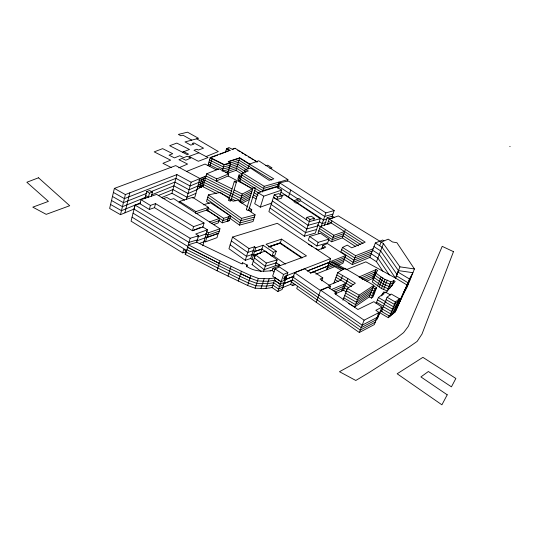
<?xml version="1.0" encoding="UTF-8"?>
<svg xmlns="http://www.w3.org/2000/svg" width="537" height="537" viewBox="0 0 537 537"><rect width="100%" height="100%" fill="white"/><g stroke="black" fill="none" stroke-linecap="round" stroke-linejoin="round"><path stroke-width="0.81" d="M509.747 146.473L510.15 146.42M192.676 198.025L194.897 197.045L200.046 178.553L175.706 165.611L114.374 188.406L109.635 208.463L120.489 214.672L134.183 208.987M120.489 214.672L125.369 194.569L176.915 174.592L191.138 182.211L200.046 178.553M124.94 212.833L129.826 192.843M139.956 203.731L140.976 199.69L156.663 194.394L204.053 223.036L202.899 227.057L192.447 230.715L154.475 207.658L149.36 209.47L139.956 203.731L135.082 205.074L134.042 209.101L188.997 242.375L197.435 239.838M144.896 198.724L146.722 191.501L149.722 190.561L152.508 192.139L151.481 196.146M152.508 192.139L149.461 193.152L148.434 197.173L145.702 195.522M149.36 209.47L150.407 205.416L155.515 203.624L193.595 226.641L204.053 223.036M154.475 207.658L155.515 203.624M396.494 304.707L398.991 302.646L407.039 284.999L395.648 278.139L398.441 270.601L382.042 247.248L375.343 242.972L369.865 257.398L352.319 264.58L344.089 259.304M161.154 197.764L171.941 193.273L176.915 174.592M179.116 202.939L179.533 201.422L192.629 197.361L208.524 207.41L207.443 211.175M186.399 199.469L191.138 182.211M202.301 177.505L199.274 188.346L196.985 189.319M196.663 242.543L198.596 235.763L190.158 238.26L135.082 205.074L131.075 221.17L182.701 252.86L183.647 249.463L186.003 250.907L185.05 254.303L217.035 270.769L247.638 285.469L255.102 288.221L265.882 288.55L272.058 287.57L277.837 291.517L282.133 289.45L287.872 272.514L279.368 266.99L275.031 268.909L272.621 276.179L281.12 281.771L285.416 279.764M199.643 186.943L201.08 187.661L201.684 185.507L199.851 186.279M201.08 187.661L204.389 176.66L206.054 175.982L231.89 188.876M207.98 165.544L210.222 157.536L230.004 150.293L220.016 154.253M195.488 213.129L195.918 211.598L208.524 207.41L207.295 207.812L207.678 207.691M216.498 193.555L203.026 186.762L206.664 173.813L219.103 168.793L228.742 173.874L228.118 176.002L216.21 181.05L216.827 178.875L228.742 173.874M209.792 166.457L212.048 158.449L210.222 157.536M185.547 254.612L190.158 238.26M193.595 226.641L192.447 230.715L200.744 227.285M247.752 206.946L237.696 200.153L233.098 201.221L220.284 192.427L208.416 194.877L206.537 201.489L209.229 203.422M225.506 152.367L226.574 148.655L229.064 147.628L232.293 149.252L235.045 148.272L257.498 162.06M222.204 171.155L224.117 164.517L230.722 162.839L227.594 173.552M202.825 245.758L207.436 229.816L202.483 226.802M232.293 149.252L232.199 149.588L235.045 148.272M205.496 241.858L206.812 237.314L218.297 233.206L216.975 237.683L205.496 241.858L204.107 240.945M207.107 237.535L208.484 232.796L219.969 228.755L218.586 233.42L207.107 237.535L205.423 236.408M207.027 209.954L206.651 210.074L219.606 218.384L218.277 222.915L213.578 224.607M227.641 173.243L236.025 170.37L239.73 157.824L249.913 164.154M228.762 200.153L234.327 181.352M222.284 222.835L223.62 218.317L230.749 216.089L229.406 220.566L222.284 222.835L218.901 220.579M230.863 200.811L236.448 182.023A1.114 0.456 16.4 0 0 235.011 181.157A1.114 0.456 16.4 0 0 234.709 181.889A1.114 0.456 16.4 0 0 236.448 182.023M242.241 175.398L239.025 174.948L237.804 179.063L238.683 180.586L240.18 180.808M238.683 180.586L239.911 176.458L239.025 174.948M228.527 216.78L227.185 221.271L229.406 220.566M245.812 172.229L244.55 171.672L245.181 169.571L248.336 170.974L242.341 172.84L239.811 181.284L251.041 188.279M217.035 270.769L219.995 260.928L188.312 244.805L196.743 242.247L241.637 263.828L242.67 262.794L247.235 265.036L246.658 266.862M248.181 168.262L249.43 164.127L258.72 160.785L287.913 179.586L287.47 180.962M239.817 201.999L242.227 194.038L252.685 188.742L228.131 176.008M307.459 270.923L329.282 262.345L330.624 258.599L277.314 223.311L232.548 237.065L228.95 248.738L245.288 260.311L250.719 258.438L254.471 246.765L255.793 247.678L263.164 245.234L273.367 252.242L276.253 251.235L266.057 244.261L281.556 239.126L306.486 255.88L272.964 268.272L272.178 270.648M239.495 225.117L241.549 218.391L255.115 214.874L253.048 221.492L239.495 225.117L229.406 217.881M246.402 209.396L253.128 187.453L254.39 187.386L255.491 188.265L248.732 210.202C248.222 210.987 245.604 209.692 246.805 209.168M228.03 276.125L231.058 266.285L219.995 260.928M251.094 211.86L251.772 209.665L249.094 207.853M279.952 195.428L281.663 190.091L276.528 186.97L258.082 192.79L254.699 203.718L260.324 207.141L272.004 202.979M262.445 192.004L264.224 186.312L287.913 179.586M242.288 264.009L242.67 262.794M260.324 207.141L263.754 196.186L281.663 190.091M238.274 281.113L241.361 271.266L231.058 266.285M245.288 260.311L247.765 252.424L253.249 250.638L254.565 251.551L261.928 249.074M254.471 246.765L249.04 248.557L247.812 252.45L231.326 240.905M253.92 260.734L252.028 259.358L254.518 251.517L261.888 249.04L272.098 256.095L273.367 252.242M254.565 251.551L255.793 247.678M320.294 218.687L309.292 221.64L273.454 197.287L276.844 199.469L281.489 198.207L282.281 195.763L278.891 193.602L274.239 194.83L268.889 211.618L304.311 236.226L315.313 233.078L320.294 218.687L284.67 194.79L281.469 195.502M252.182 264.654L255.35 254.726L265.305 251.001L277.186 259.921L275.219 265.862L264.157 269.655L253.249 261.304M277.166 187.594L278.945 182.016M277.891 188.413L279.663 182.849L288.161 180.942L334.182 210.564L331.953 216.894M247.638 285.469L250.786 275.615L241.361 271.266M276.844 199.469L277.636 197.012L282.281 195.763M230.138 244.825L246.523 256.371L251.96 254.531L253.269 255.451L260.633 252.934L263.164 245.234M255.102 288.221L258.29 278.381L269.111 278.77L275.3 277.844L281.12 281.771M263.499 271.675L266.312 263.043L277.186 259.921M294.766 201.16L288.476 197.025L290.752 190.031L279.663 182.849M260.942 288.544L264.157 278.737M276.253 251.235L274.991 255.082L272.058 256.062M281.556 239.126L280.321 242.872L268.701 246.785L280.274 242.845L302.412 257.807M265.882 288.55L269.111 278.77M278.71 266.245L279.227 264.687L275.219 265.862M272.058 287.57L275.3 277.844M277.837 291.517L283.576 274.481L287.872 272.514M306.211 219.546L306.956 217.337L311.259 216.216L314.333 218.291L313.581 220.485M304.311 236.226L310.044 219.432L314.333 218.291M282.167 287.765L290.671 284.328L294.652 272.722L304.694 268.815L310.762 272.957L313.789 271.749L322.797 277.877L321.744 280.817M290.671 284.328L292.564 285.657L293.383 283.281M309.574 236.434L308.325 240.079L316.857 246.013L327.718 242.697L328.993 239.093L320.488 233.286L309.574 236.434L318.132 242.362L328.993 239.093M297.552 286.201L296.733 288.577L359.32 332.51L374.316 324.576L379.082 312.514L375.819 310.305L382.015 307.164L373.866 301.687L357.951 309.493L334.692 293.544L336.316 292.813L327.859 287.026L320.602 290.155L316.246 302.277M363.025 243.409L331.181 222.962L320.32 226.406L318.085 232.836L319.434 233.729M321.22 226.359L325.905 212.894L334.182 210.564M316.857 246.013L318.132 242.362M324.429 225.5L327.147 217.733L332.235 216.096L334.303 217.398L329.221 219.049L327.147 217.733M327.308 224.493L329.221 219.049M321.535 249.141L322.905 245.255L327.469 243.603L345.768 255.545L342.928 263.305L338.297 265.171M380.27 241.455L338.323 215.928L329.188 219.15L331.926 220.841L331.181 222.962L328.443 221.271M328.208 239.529L331.584 241.757L333.893 235.287L344.66 231.501M331.584 241.757L342.358 237.878L345.432 229.366L331.926 220.841M345.432 229.366L365.187 242.14L351.782 247.819L347.258 245.134L342.485 247.416L340.881 251.833L353.957 260.163L371.503 253.088M329.772 288.409L330.577 286.187L320.059 279.012L322.797 277.877M333.745 283.476L337.699 272.655L344.855 268.285L373.833 285.322L369.362 296.86L354.635 306.969L348.453 303.392M342.552 275.481L340.834 280.139L328.684 285.362M335.806 294.202L336.316 292.813M341.693 291.014L344.284 284.039M352.319 264.58L355.601 255.726L373.141 248.765M335.565 293.712L343.546 290.202L347.869 278.582L337.699 272.655M342.962 300.21L347.372 288.403L355.36 283.221L347.869 278.582M354.635 306.969L359.152 295.135L373.833 285.322M379.666 245.731L381.055 242.08L388.238 239.18L392.48 241.972L396.937 242.737L414.43 268.963L406.925 287.483L403.408 293.961L395.239 311.916L388.345 317.716L379.337 312.494M382.908 271.225L376.491 261.714L383.445 243.597L381.055 242.08M366.67 281.187L372.584 278.522L376.021 269.594L377.706 270.547L375.692 272.917L372.228 281.898L381.445 288.523L387.291 290.953L390.862 281.938L393.869 280.656L395.145 281.415L385.814 292.86M369.362 296.86L371.476 298.095L375.061 288.872L376.578 287.718L373.772 286.006M376.578 287.718L373 296.914L371.476 298.095M359.32 332.51L364.113 320.2L379.082 312.514M377.545 285.979L381.055 276.971L375.692 272.917M379.25 286.953L382.767 277.944L381.055 276.971M381.445 288.523L384.982 279.502L382.767 277.944M376.081 303.439L378.39 297.558L385.438 292.101L390.513 294.974M383.68 289.221L387.224 280.207L390.862 281.938M385.103 292.531L383.687 291.873L381.492 295.887L382.78 294.182M382.015 307.164L377.283 319.099L375.907 319.824M387.063 297.27L381.451 311.426L389.694 316.192L393.762 312.769L399.447 298.7L391.178 294.021L387.063 297.27L395.4 302.009L399.447 298.7M391.493 286.651L393.869 280.656M383.445 243.597L399.937 266.842L395.474 278.072L379.256 254.504L372.597 250.208M388.345 317.716L389.285 315.373M389.694 316.192L395.4 302.009M395.239 311.916L399.931 300.317L398.481 299.492M403.408 293.961L409.476 278.978L412.919 272.695L398.441 270.601M406.126 287.248L398.045 304.976L396.172 306.526M405.22 289.49L397.112 307.292L395.232 308.856M404.314 291.725L396.172 309.607L393.668 311.708M406.428 286.496L409.912 280.119M404.918 290.235L408.415 283.805M411.409 276.414L407.952 282.744L396.541 275.89L396.957 274.347L380.646 250.886L373.967 246.597M255.491 188.265L254.229 188.333L253.128 187.453M247.235 265.036L246.402 266.191C253.954 271.615 263.305 271.836 272.158 270.567L274.105 271.93M374.108 278.461L373.094 279.663L382.324 286.275L388.184 288.711L390.439 287.725M375.833 273.984L374.826 275.172L384.096 281.764L389.963 284.201L392.977 282.912M372.557 278.569L374.195 277.193M394.702 310.44L390.641 313.843L382.378 309.084M395.648 308.104L391.587 311.487L383.311 306.728M396.595 305.761L392.534 309.131L384.244 304.372M397.541 303.412L393.487 306.761L385.183 302.009M398.494 301.062L394.44 304.392L386.123 299.646M397.434 302.365L399.931 300.317M373.893 294.618L372.369 295.793L370.255 294.565L355.534 304.613L343.841 297.86M374.786 292.323L373.269 293.491L371.141 292.262L356.434 302.25L344.72 295.504M375.678 290.02L374.161 291.188L372.034 289.953L357.34 299.881L345.6 293.142M375.256 322.187L360.267 330.074L291.49 281.952M241.744 203.416L249.423 199.388M376.202 319.797L361.22 327.63L292.303 279.576M240.301 202.362L250.074 197.267M376.84 317.454L378.223 316.743M377.155 317.401L362.173 325.18L293.121 277.186M250.725 195.146L240.254 200.556L204.235 182.459L198.193 184.983M377.779 315.085L379.156 314.373M251.376 193.011L240.912 198.388L204.839 180.304L198.797 182.802M378.035 313.058L380.095 311.997M252.034 190.877L241.569 196.22L233.461 192.159M295.86 203.194L300.217 201.086M294.249 202.221L300.787 199.079M293.564 201.046L299.384 198.26M282.952 287.047L278.649 289.101L272.863 285.16L266.688 286.12L255.894 285.778L248.416 283.019L239.039 278.669L186.232 252.175M283.764 284.63L279.468 286.671L273.669 282.737L267.493 283.684L256.686 283.328L249.202 280.569L239.811 276.219L186.923 249.732M284.597 282.187L280.287 284.241L274.481 280.307M364.569 280.267L373.437 276.3L374.558 276.938M362.475 279.321L374.296 274.071L375.417 274.709M361.119 278.018L375.162 271.836L376.283 272.474M376.021 269.594L359.031 277.025L360.434 277.884M334.893 292.041L344.405 287.886L347.11 289.584M195.924 193.374L187.017 197.24L172.927 189.568L158.281 195.575M326.993 287.738L320.461 290.557L294.652 272.722M333.457 290.692L345.271 285.57L348.654 287.684M327.718 287.423L330.577 286.187M331.255 289.644L346.137 283.247L351.567 286.63M392.084 285.16L389.07 286.456L383.21 284.019L373.96 277.421M178.774 167.846L187.574 164.06L178.935 159.724L182.103 158.408L185.728 160.227L190.85 158.066L187.171 156.233L183.667 157.683L179.761 155.73L174.471 157.891L169.048 155.166L172.719 153.696L162.624 148.642L154.193 151.87L170.638 160.167L162.939 163.322L171.471 167.651M196.945 189.689L188.037 193.501L173.921 185.842L151.555 194.897M197.978 185.99L189.071 189.756L174.914 182.11L150.998 191.655M197.589 187.151L201.959 185.312M201.932 185.419L203.63 184.614L229.856 197.817M199.012 182.278L190.098 185.99L175.914 178.358L124.383 198.623L113.421 192.447M228.346 148.212L226.473 148.984L229.903 150.629M140.553 202.852L121.456 210.685L110.575 204.483M198.643 180.935L205.449 178.143L231.984 191.42M191.702 140.097L183.03 135.223L180.815 135.767L178.391 134.411L187.514 132.183L198.542 138.331L185.017 141.916L190.756 145.111L193.823 144.252L192.273 143.392L194.011 142.909L203.536 148.185L198.368 150.045L196.831 149.252L193.991 150.273L206.114 156.549L218.324 151.548L196.69 138.808M199.247 178.747L204.389 176.66M292.564 285.657L295.652 284.402M146.158 197.079L122.429 206.685L111.521 200.489M370.684 255.25L353.138 262.371L344.895 257.102M315.91 274.132L326.55 269.836L329.235 262.311L307.412 270.89M334.437 266.728L326.711 269.843L329.564 261.908L345.768 255.545M375.343 242.972L382.673 240.026L383.968 240.878M186.587 171.424L205.033 164.06L216.371 169.833M146.373 193.501L123.403 202.664L112.468 196.475M283.523 283.758L292.027 280.368M327.422 267.862L332.826 265.701M335.914 264.459L343.64 261.371M372.322 250.933L354.782 257.948L341.68 249.624M346.264 269.688L365.858 261.861L395.648 278.139M328.134 265.882L331.994 264.345M334.309 263.425L344.345 259.431M310.433 273.031L327.899 266.07L310.728 272.93M283.449 283.791L292.021 280.381M328.845 263.895L345.056 257.492M284.811 279.77L294.162 276.099L284.858 279.804M286.201 275.837L330.624 258.599M182.412 152.179L189.474 149.487L176.834 143.097L169.652 145.695L187.252 154.649L188.581 154.132L183.735 151.676M199.287 243.536L203.973 241.798M198.865 152.797L189.011 156.408L198.341 161.275L208.081 157.569L206.114 156.549M210.887 157.596L217.733 155.086M196.535 240.972L205.121 237.817M197.69 236.938L206.275 233.83M211.115 223.446L218.942 220.653M207.436 229.816L195.723 233.998L198.596 235.763M219.277 231.091L207.792 235.172L205.698 233.81M209.43 221.982L219.606 218.384M260.633 252.934L253.269 255.451L255.169 256.814M228.238 171.196L236.622 168.343L243.355 172.599M228.843 169.142L237.22 166.316L245.315 171.417M268.923 247.013L280.012 243.274L301.807 258.015M196.032 213.639L207.873 209.672L206.651 210.074M228.681 167.336L237.824 164.282L245.926 169.377M229.279 165.268L238.421 162.248L248.571 168.598M229.883 163.201L239.025 160.207L249.188 166.551M239.73 157.824L228.299 161.523L230.722 162.839M251.772 209.665L248.993 210.551L255.115 214.874M230.078 218.331L222.949 220.579L207.369 210.229M276.199 262.895L265.258 266.271L254.323 257.935M203.261 204.839L210.343 202.697L230.749 216.089M270.104 270.923L272.454 270.225M325.966 222.432L322.2 223.54L319.414 221.7M326.442 219.13L323.428 220.002L296.86 202.536M332.94 214.088L324.663 216.458L300.129 200.408M162.906 198.636L166.913 197.502L170.39 199.569L173.72 198.636L219.969 228.755M316.548 229.5L305.553 232.602L270.024 208.054M279.106 185.789L262.888 190.588L241.073 177.069M317.79 225.909L306.795 228.963L271.165 204.476M182.701 252.86L185.909 251.974M279.77 183.701L263.553 188.453L241.704 174.955M319.038 222.305L308.037 225.305L272.306 200.892M225.265 172.263L228.198 171.484M222.936 170.961L228.802 169.417M253.739 219.291L240.18 222.882L207.161 199.294M245.181 169.571L250.672 168.148L269.158 180.304L273.796 178.834L249.43 164.127M229.406 167.343L222.808 169.061L208.953 162.067M254.424 217.089L240.865 220.64L207.792 197.092M230.011 165.262L223.412 166.96L209.537 159.972M269.836 168.39L272.051 167.927L267.788 165.228L265.573 165.678M263.345 281.22L268.305 281.213L274.488 280.28L280.301 284.214M263.352 281.193L257.485 280.871L249.994 278.079L240.589 273.729M240.798 178.747L239.294 178.526L238.415 177.009M399.937 266.842L414.43 268.963M239.911 176.458L241.415 176.68M384.982 279.502L387.224 280.207M250.786 275.615L258.29 278.381M382.404 293.564L383.821 294.135M330.342 263.875L343.177 269.433M249.987 278.106L219.257 263.392L187.614 247.288L219.257 263.392M226.574 148.655L230.004 150.293M225.889 151.018L227.265 151.669M206.664 173.813L216.827 178.875M234.105 189.984L242.227 194.038M212.048 158.449L224.117 164.517M210.128 157.878L224.016 164.859L230.621 163.181L228.205 161.865L239.63 158.16L249.812 164.497M231.36 198.576L235.857 200.838M208.369 164.154L218.666 169.363M199.187 186.467L201.335 187.561M201.563 185.977L203.026 186.762M330.933 262.224L344.056 269.399M171.941 193.273L184.587 200.194M332.235 261.714L346.761 269.681M330.221 264.17L341.814 270.574M114.374 188.406L125.369 194.569M373.242 276.864L374.349 277.495M378.39 297.558L386.083 301.955M377.464 299.915L384.445 303.915M347.372 288.403L359.152 295.135M346.486 290.779L358.246 297.511L372.933 287.644L375.061 288.872M376.544 302.264L383.512 306.271M381.189 307.815L382.579 308.621M380.263 310.158L382.344 311.359M336.853 274.984L353.118 284.717M336.001 277.307L346.137 283.247M335.155 279.623L338.599 281.65M334.309 281.938L335.685 282.751M398.038 272.138L409.476 278.978M258.082 192.79L263.754 196.186M146.722 191.501L149.461 193.152M248.806 166.195L271.702 180.056M308.54 244.308L312.306 246.59M361.837 278.737L363.24 279.596M140.976 199.69L150.407 205.416M133.035 213.135L187.843 246.47M132.035 217.149L186.695 250.551M237.757 150.326L239.864 151.622M241.267 152.481L243.368 153.777M244.771 154.636L246.174 155.495M248.282 156.791L250.383 158.086M251.786 158.945L253.189 159.804M255.297 161.1L256.699 161.966M242.341 172.84L264.224 186.312M327.698 223.385L329.067 224.231M240.442 179.183L260.821 191.843M179.533 201.422L195.918 211.598M254.545 190.467L258.753 193.092M253.894 192.582L258.096 195.206M253.242 194.689L256.74 196.884M252.598 196.797L256.089 198.992M343.546 290.202L346.244 291.9M236.025 170.37L242.08 174.203M342.485 247.416L355.601 255.726M254.424 160.395L256.485 161.711M274.239 194.83L277.636 197.012M371.228 253.813L377.873 258.116L389.392 275.025M206.389 231.44L208.484 232.796M290.752 190.031L325.905 212.894M360.77 244.61L343.888 233.635L333.121 237.448L319.575 228.554M278.555 186.332L298.022 199.032M358.568 245.832L343.123 235.756L332.349 239.603L318.83 230.702M369.865 257.398L376.491 261.714M275.031 268.909L283.576 274.481M280.891 192.058L288.476 197.025M342.358 237.878L355.675 246.59M320.32 226.406L333.893 235.287M322.905 245.255L325.764 247.134L318.065 249.953L315.501 248.255M322.22 247.201L323.932 248.329M208.014 207.987L223.62 218.317M317.495 224.755L320.972 227.064M306.956 217.337L310.044 219.432M273.031 255.531L285.429 264.076M320.602 290.155L364.113 320.2M275.837 262.378L280.643 265.714M232.548 237.065L249.04 248.557M272.964 268.272L275.025 269.715M250.719 258.438L252.028 259.358M208.416 194.877L241.549 218.391M255.35 254.726L266.312 263.043M251.981 264.499L261.143 271.547M248.45 209.739L248.732 210.202M230.682 200.402A1.101 0.477 16.3 0 1 230.501 201.019A1.101 0.477 16.3 0 1 229.064 200.65A1.101 0.477 16.3 0 1 228.997 199.972M285.771 277.931A1.873 0.745 -57.3 0 1 283.925 278.884A1.873 0.745 -57.3 0 1 285.436 276.146A1.873 0.745 -57.3 0 1 286.006 277.508M453.476 251.665L422.008 334.041L417.155 341.384L409.281 346.889L368.013 373.208L355.809 380.471L339.491 371.711L354.776 363.287L396.595 338.068L403.616 332.598L408.342 326.301L442.213 246.355L453.476 251.665M447.22 394.802L441.911 404.817L397.158 373.772L422.901 357.353L455.873 378.457L451.436 386.835L428.392 371.497L420.907 376.92L447.22 394.802M38.503 177.781L26.85 182.258L48.411 201.395L32.804 207.148L46.216 214.35L69.709 205.725L38.503 177.781M285.08 279.092A1.873 0.745 -57.3 0 0 286.443 276.273A1.873 0.745 -57.3 0 0 284.415 277.797A1.873 0.745 -57.3 0 0 285.08 279.092"/></g></svg>
